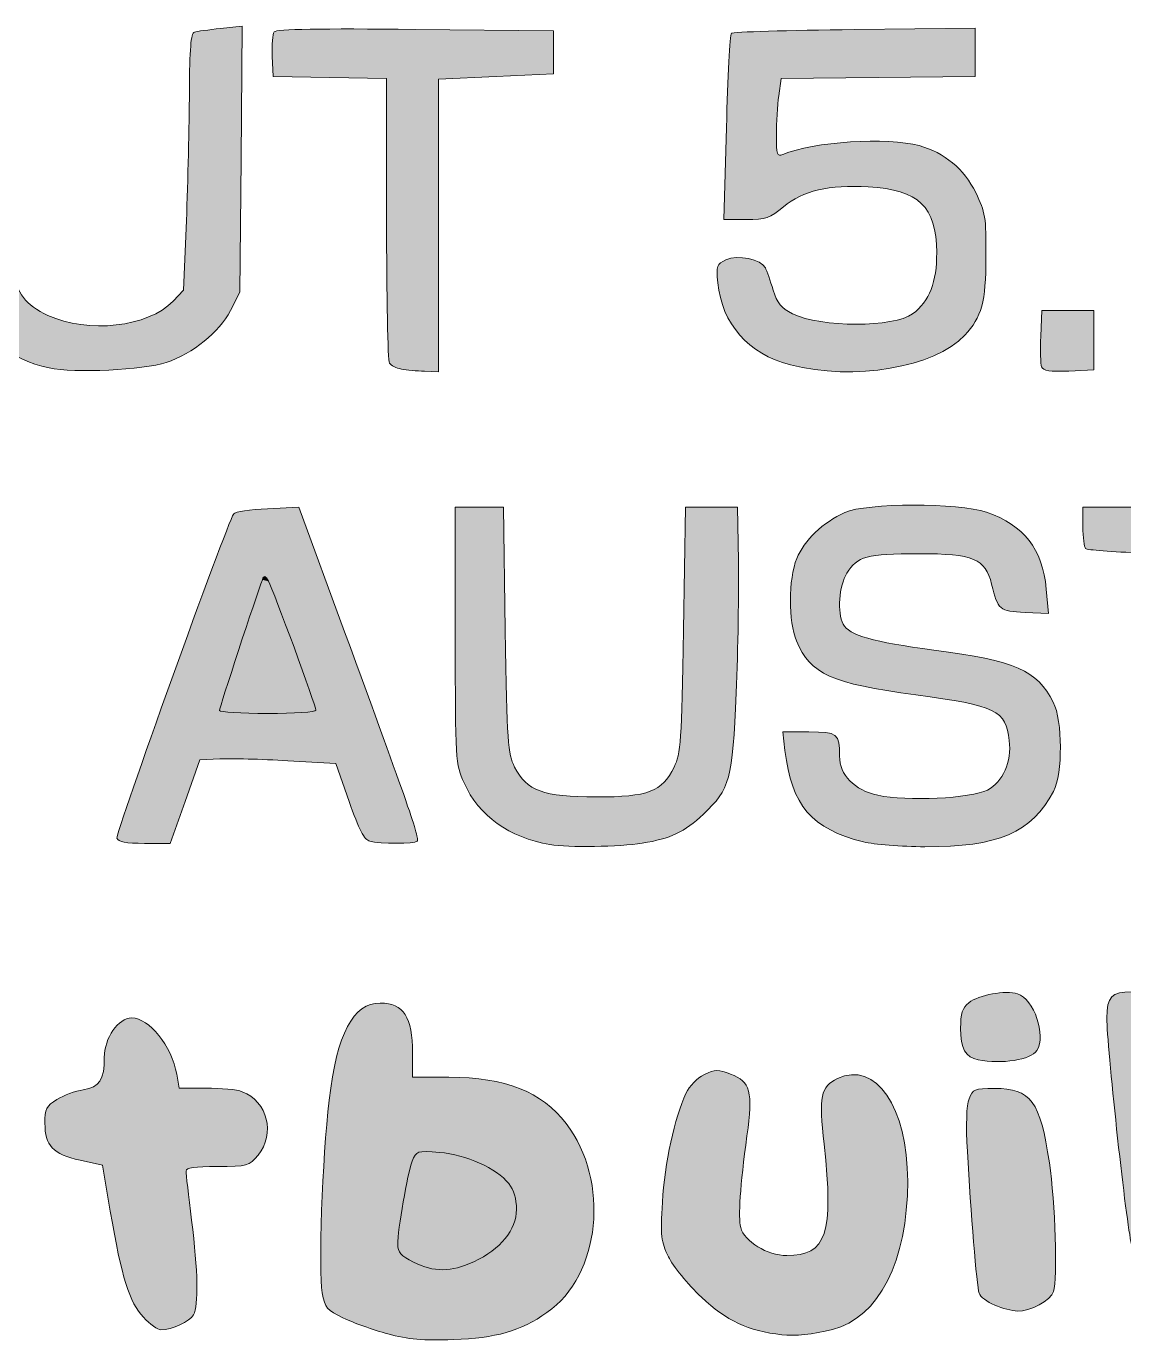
# Model space of a CAD drawing. Extents: x 0 to 500, y 2 to 498.
# Drawn here: x 158.78 to 186.43, y 10.25 to 43.38 of the extents above; entities that cross this region are included whole.
import ezdxf

# ---------------------------------------------------------------- set-up
doc = ezdxf.new("R2010")
doc.units = 0
doc.header["$MEASUREMENT"] = 0
doc.layers.add('LAYER_1', color=7, linetype='Continuous', lineweight=0)

msp = doc.modelspace()

# ---------------------------------------------------------------- hatches: boundary and pattern name
at = {"layer": 'LAYER_1', "true_color": 0x000000, "transparency": 33554687}
h = msp.add_hatch(color=18, dxfattribs=at)
h.dxf.hatch_style = 2
edge = h.paths.add_edge_path()
edge.add_spline(control_points=[(163.918, 36.213), (163.634, 35.661), (162.986, 35.137), (162.298, 34.904), (161.741, 34.716), (159.984, 34.634), (159.35, 34.767), (159.351, 34.767), (159.35, 34.767), (159.351, 34.767), (158.375, 34.972), (157.497, 35.686), (157.263, 36.464), (157.173, 36.763), (157.141, 37.72), (157.14, 40.099), (157.14, 40.099), (157.139, 43.327), (157.139, 43.327), (157.139, 43.327), (157.701, 43.327), (157.701, 43.327), (157.701, 43.327), (158.262, 43.327), (158.262, 43.327), (158.262, 43.327), (158.323, 40.481), (158.323, 40.481), (158.356, 38.915), (158.41, 37.468), (158.442, 37.266), (158.544, 36.628), (158.745, 36.36), (159.321, 36.093), (160.334, 35.625), (161.847, 35.796), (162.474, 36.45), (162.474, 36.45), (162.741, 36.728), (162.741, 36.728), (162.741, 36.728), (162.811, 38.484), (162.811, 38.484), (162.849, 39.449), (162.884, 40.904), (162.887, 41.716), (162.892, 42.811), (162.924, 43.202), (163.011, 43.229), (163.075, 43.249), (163.373, 43.29), (163.673, 43.321), (163.673, 43.321), (164.219, 43.377), (164.219, 43.377), (164.219, 43.377), (164.188, 40.027), (164.188, 40.027), (164.188, 40.027), (164.157, 36.678), (164.157, 36.678), (164.157, 36.678), (163.918, 36.213), (163.918, 36.213)], knot_values=[0, 0, 0, 0, 1, 1, 1, 2, 2, 2, 3, 3, 3, 4, 4, 4, 5, 5, 5, 6, 6, 6, 7, 7, 7, 8, 8, 8, 9, 9, 9, 10, 10, 10, 11, 11, 11, 12, 12, 12, 13, 13, 13, 14, 14, 14, 15, 15, 15, 16, 16, 16, 17, 17, 17, 18, 18, 18, 19, 19, 19, 20, 20, 20, 21, 21, 21, 21], degree=3, periodic=0)
h = msp.add_hatch(color=18, dxfattribs=at)
h.dxf.hatch_style = 2
edge = h.paths.add_edge_path()
edge.add_spline(control_points=[(168.813, 34.684), (168.62, 34.691), (168.357, 34.716), (168.228, 34.74), (168.228, 34.74), (168.228, 34.74), (168.228, 34.74), (168.099, 34.764), (167.963, 34.832), (167.925, 34.891), (167.888, 34.95), (167.856, 36.587), (167.855, 38.529), (167.855, 38.529), (167.854, 42.059), (167.854, 42.059), (167.854, 42.059), (166.427, 42.085), (166.427, 42.085), (166.427, 42.085), (165, 42.111), (165, 42.111), (165, 42.111), (164.975, 42.625), (164.975, 42.625), (164.962, 42.908), (164.983, 43.184), (165.022, 43.238), (165.071, 43.305), (166.206, 43.324), (168.579, 43.298), (168.579, 43.298), (172.065, 43.259), (172.065, 43.259), (172.065, 43.259), (172.065, 42.719), (172.065, 42.719), (172.065, 42.719), (172.065, 42.18), (172.065, 42.18), (172.065, 42.18), (170.614, 42.112), (170.614, 42.112), (170.614, 42.112), (169.164, 42.044), (169.164, 42.044), (169.164, 42.044), (169.164, 38.358), (169.164, 38.358), (169.164, 38.358), (169.164, 34.671), (169.164, 34.671), (169.164, 34.671), (168.813, 34.684), (168.813, 34.684)], knot_values=[0, 0, 0, 0, 1, 1, 1, 2, 2, 2, 3, 3, 3, 4, 4, 4, 5, 5, 5, 6, 6, 6, 7, 7, 7, 8, 8, 8, 9, 9, 9, 10, 10, 10, 11, 11, 11, 12, 12, 12, 13, 13, 13, 14, 14, 14, 15, 15, 15, 16, 16, 16, 17, 17, 17, 18, 18, 18, 18], degree=3, periodic=0)
h = msp.add_hatch(color=18, dxfattribs=at)
h.dxf.hatch_style = 2
edge = h.paths.add_edge_path()
edge.add_spline(control_points=[(177.739, 41.628), (177.706, 41.39), (177.679, 40.944), (177.679, 40.637), (177.679, 40.141), (177.698, 40.086), (177.843, 40.149), (178.594, 40.469), (180.482, 40.59), (181.28, 40.369), (181.915, 40.192), (182.41, 39.781), (182.702, 39.187), (182.947, 38.688), (182.966, 38.569), (182.961, 37.572), (182.956, 36.416), (182.859, 36.059), (182.425, 35.591), (181.673, 34.779), (179.622, 34.432), (178.031, 34.846), (178.031, 34.846), (178.031, 34.846), (178.031, 34.846), (176.968, 35.124), (176.303, 35.877), (176.203, 36.916), (176.162, 37.345), (176.177, 37.387), (176.407, 37.491), (176.703, 37.626), (177.298, 37.507), (177.401, 37.291), (177.437, 37.214), (177.526, 36.962), (177.597, 36.73), (177.701, 36.391), (177.796, 36.275), (178.084, 36.134), (178.81, 35.779), (180.639, 35.779), (181.113, 36.133), (181.535, 36.448), (181.726, 36.936), (181.719, 37.676), (181.709, 38.837), (181.271, 39.258), (179.996, 39.332), (179.005, 39.389), (178.343, 39.234), (177.859, 38.829), (177.515, 38.542), (177.415, 38.508), (176.915, 38.508), (176.915, 38.508), (176.355, 38.508), (176.355, 38.508), (176.355, 38.508), (176.42, 40.824), (176.42, 40.824), (176.456, 42.098), (176.512, 43.167), (176.544, 43.201), (176.577, 43.234), (177.972, 43.277), (179.644, 43.295), (179.644, 43.295), (182.686, 43.327), (182.686, 43.327), (182.686, 43.327), (182.686, 42.719), (182.686, 42.719), (182.686, 42.719), (182.686, 42.111), (182.686, 42.111), (182.686, 42.111), (180.242, 42.086), (180.242, 42.086), (180.242, 42.086), (177.798, 42.061), (177.798, 42.061), (177.798, 42.061), (177.739, 41.628), (177.739, 41.628)], knot_values=[0, 0, 0, 0, 1, 1, 1, 2, 2, 2, 3, 3, 3, 4, 4, 4, 5, 5, 5, 6, 6, 6, 7, 7, 7, 8, 8, 8, 9, 9, 9, 10, 10, 10, 11, 11, 11, 12, 12, 12, 13, 13, 13, 14, 14, 14, 15, 15, 15, 16, 16, 16, 17, 17, 17, 18, 18, 18, 19, 19, 19, 20, 20, 20, 21, 21, 21, 22, 22, 22, 23, 23, 23, 24, 24, 24, 25, 25, 25, 26, 26, 26, 27, 27, 27, 28, 28, 28, 28], degree=3, periodic=0)
h = msp.add_hatch(color=18, dxfattribs=at)
h.dxf.hatch_style = 2
edge = h.paths.add_edge_path()
edge.add_spline(control_points=[(185.047, 34.69), (184.573, 34.67), (184.402, 34.695), (184.364, 34.793), (184.364, 34.793), (184.364, 34.793), (184.364, 34.793), (184.337, 34.865), (184.327, 35.214), (184.342, 35.57), (184.342, 35.57), (184.37, 36.215), (184.37, 36.215), (184.37, 36.215), (185.025, 36.215), (185.025, 36.215), (185.025, 36.215), (185.68, 36.215), (185.68, 36.215), (185.68, 36.215), (185.68, 35.467), (185.68, 35.467), (185.68, 35.467), (185.68, 34.718), (185.68, 34.718), (185.68, 34.718), (185.047, 34.69), (185.047, 34.69)], knot_values=[0, 0, 0, 0, 1, 1, 1, 2, 2, 2, 3, 3, 3, 4, 4, 4, 5, 5, 5, 6, 6, 6, 7, 7, 7, 8, 8, 8, 9, 9, 9, 9], degree=3, periodic=0)
h = msp.add_hatch(color=18, dxfattribs=at)
h.dxf.hatch_style = 2
edge = h.paths.add_edge_path()
edge.add_spline(control_points=[(161.059, 22.92), (161.016, 23.031), (163.81, 30.786), (164.002, 31.089), (164.036, 31.143), (164.42, 31.202), (164.855, 31.221), (164.855, 31.221), (165.647, 31.256), (165.647, 31.256), (165.647, 31.256), (166.797, 28.121), (166.797, 28.121), (168.403, 23.744), (168.693, 22.909), (168.628, 22.844), (168.558, 22.774), (167.689, 22.771), (167.433, 22.84), (167.293, 22.877), (167.16, 23.134), (166.911, 23.844), (166.911, 23.844), (166.576, 24.799), (166.576, 24.799), (166.576, 24.799), (165.367, 24.87), (165.367, 24.87), (164.702, 24.909), (163.931, 24.93), (163.653, 24.916), (163.653, 24.916), (163.149, 24.892), (163.149, 24.892), (163.149, 24.892), (162.776, 23.84), (162.776, 23.84), (162.776, 23.84), (162.402, 22.787), (162.402, 22.787), (162.402, 22.787), (161.756, 22.787), (161.756, 22.787), (161.283, 22.787), (161.097, 22.823), (161.059, 22.92)], knot_values=[0, 0, 0, 0, 1, 1, 1, 2, 2, 2, 3, 3, 3, 4, 4, 4, 5, 5, 5, 6, 6, 6, 7, 7, 7, 8, 8, 8, 9, 9, 9, 10, 10, 10, 11, 11, 11, 12, 12, 12, 13, 13, 13, 14, 14, 14, 15, 15, 15, 15], degree=3, periodic=0)
h = msp.add_hatch(color=18, dxfattribs=at)
h.dxf.hatch_style = 2
edge = h.paths.add_edge_path()
edge.add_spline(control_points=[(176.723, 29.906), (176.737, 29.163), (176.711, 27.667), (176.665, 26.581), (176.571, 24.37), (176.516, 24.165), (175.839, 23.522), (175.365, 23.072), (175.02, 22.908), (174.3, 22.792), (173.719, 22.697), (172.443, 22.679), (171.971, 22.758), (171.971, 22.758), (171.971, 22.758), (171.971, 22.758), (170.95, 22.929), (170.18, 23.481), (169.808, 24.31), (169.591, 24.792), (169.588, 24.842), (169.586, 28.027), (169.586, 28.027), (169.585, 31.256), (169.585, 31.256), (169.585, 31.256), (170.193, 31.256), (170.193, 31.256), (170.193, 31.256), (170.801, 31.256), (170.801, 31.256), (170.801, 31.256), (170.848, 28.168), (170.848, 28.168), (170.891, 25.318), (170.909, 25.051), (171.082, 24.711), (171.389, 24.107), (171.798, 23.957), (173.141, 23.957), (174.454, 23.957), (174.796, 24.088), (175.102, 24.708), (175.27, 25.047), (175.29, 25.349), (175.336, 28.168), (175.336, 28.168), (175.387, 31.256), (175.387, 31.256), (175.387, 31.256), (176.042, 31.256), (176.042, 31.256), (176.042, 31.256), (176.697, 31.256), (176.697, 31.256), (176.697, 31.256), (176.723, 29.906), (176.723, 29.906)], knot_values=[0, 0, 0, 0, 1, 1, 1, 2, 2, 2, 3, 3, 3, 4, 4, 4, 5, 5, 5, 6, 6, 6, 7, 7, 7, 8, 8, 8, 9, 9, 9, 10, 10, 10, 11, 11, 11, 12, 12, 12, 13, 13, 13, 14, 14, 14, 15, 15, 15, 16, 16, 16, 17, 17, 17, 18, 18, 18, 19, 19, 19, 19], degree=3, periodic=0)
h = msp.add_hatch(color=18, dxfattribs=at)
h.dxf.hatch_style = 2
edge = h.paths.add_edge_path()
edge.add_spline(control_points=[(183.949, 28.607), (183.301, 28.638), (183.267, 28.667), (183.104, 29.318), (182.943, 29.964), (182.652, 30.085), (181.265, 30.086), (179.956, 30.086), (179.716, 30.021), (179.458, 29.597), (179.257, 29.268), (179.207, 28.601), (179.361, 28.313), (179.511, 28.032), (180.103, 27.862), (181.643, 27.658), (183.733, 27.38), (184.237, 27.16), (184.657, 26.343), (184.896, 25.878), (184.898, 24.551), (184.661, 24.097), (184.116, 23.058), (183.264, 22.691), (181.422, 22.702), (180.83, 22.706), (180.136, 22.761), (179.878, 22.824), (179.878, 22.824), (179.878, 22.824), (179.878, 22.824), (178.569, 23.147), (178.06, 23.739), (177.895, 25.13), (177.895, 25.13), (177.84, 25.594), (177.84, 25.594), (177.84, 25.594), (178.498, 25.594), (178.498, 25.594), (179.222, 25.594), (179.27, 25.556), (179.27, 24.985), (179.27, 24.508), (179.639, 24.133), (180.24, 23.998), (180.947, 23.84), (182.598, 23.92), (182.997, 24.131), (183.391, 24.34), (183.611, 24.836), (183.549, 25.381), (183.464, 26.14), (183.224, 26.256), (181.196, 26.529), (179.051, 26.817), (178.541, 27.047), (178.185, 27.888), (177.977, 28.379), (177.981, 29.441), (178.194, 29.968), (178.376, 30.421), (178.85, 30.874), (179.404, 31.125), (179.944, 31.37), (182.273, 31.374), (182.975, 31.132), (183.924, 30.804), (184.386, 30.21), (184.481, 29.197), (184.481, 29.197), (184.538, 28.579), (184.538, 28.579), (184.538, 28.579), (183.949, 28.607), (183.949, 28.607)], knot_values=[0, 0, 0, 0, 1, 1, 1, 2, 2, 2, 3, 3, 3, 4, 4, 4, 5, 5, 5, 6, 6, 6, 7, 7, 7, 8, 8, 8, 9, 9, 9, 10, 10, 10, 11, 11, 11, 12, 12, 12, 13, 13, 13, 14, 14, 14, 15, 15, 15, 16, 16, 16, 17, 17, 17, 18, 18, 18, 19, 19, 19, 20, 20, 20, 21, 21, 21, 22, 22, 22, 23, 23, 23, 24, 24, 24, 25, 25, 25, 25], degree=3, periodic=0)
h = msp.add_hatch(color=18, dxfattribs=at)
h.dxf.hatch_style = 2
edge = h.paths.add_edge_path()
edge.add_spline(control_points=[(189.625, 27.813), (189.591, 26.576), (189.564, 24.939), (189.564, 24.175), (189.564, 24.175), (189.564, 22.787), (189.564, 22.787), (189.564, 22.787), (188.97, 22.787), (188.97, 22.787), (188.97, 22.787), (188.377, 22.787), (188.377, 22.787), (188.377, 22.787), (188.315, 24.907), (188.315, 24.907), (188.315, 24.907), (188.315, 24.907), (188.315, 24.907), (188.281, 26.074), (188.254, 27.71), (188.254, 28.544), (188.254, 28.544), (188.254, 30.06), (188.254, 30.06), (188.254, 30.06), (186.895, 30.106), (186.895, 30.106), (186.147, 30.132), (185.507, 30.181), (185.471, 30.217), (185.436, 30.252), (185.405, 30.5), (185.403, 30.768), (185.403, 30.768), (185.399, 31.256), (185.399, 31.256), (185.399, 31.256), (188.955, 31.256), (188.955, 31.256), (188.955, 31.256), (192.511, 31.256), (192.511, 31.256), (192.511, 31.256), (192.505, 30.81), (192.505, 30.81), (192.502, 30.565), (192.45, 30.315), (192.39, 30.255), (192.322, 30.187), (191.795, 30.13), (190.984, 30.104), (190.984, 30.104), (189.687, 30.063), (189.687, 30.063), (189.687, 30.063), (189.625, 27.813), (189.625, 27.813)], knot_values=[0, 0, 0, 0, 1, 1, 1, 2, 2, 2, 3, 3, 3, 4, 4, 4, 5, 5, 5, 6, 6, 6, 7, 7, 7, 8, 8, 8, 9, 9, 9, 10, 10, 10, 11, 11, 11, 12, 12, 12, 13, 13, 13, 14, 14, 14, 15, 15, 15, 16, 16, 16, 17, 17, 17, 18, 18, 18, 19, 19, 19, 19], degree=3, periodic=0)
h = msp.add_hatch(color=18, dxfattribs=at)
h.dxf.hatch_style = 2
edge = h.paths.add_edge_path()
edge.add_spline(control_points=[(164.88, 29.391), (164.796, 29.539), (164.769, 29.546), (164.725, 29.431)], knot_values=[0, 0, 0, 0, 1, 1, 1, 1], degree=3, periodic=0)
edge.add_line((164.725, 29.431), (164.88, 29.391))
h = msp.add_hatch(color=18, dxfattribs=at)
h.dxf.hatch_style = 2
edge = h.paths.add_edge_path()
edge.add_spline(control_points=[(164.88, 29.391), (165.001, 29.174), (166.076, 26.256), (166.076, 26.142), (166.076, 26.098), (165.528, 26.062), (164.859, 26.062), (164.19, 26.062), (163.643, 26.095), (163.643, 26.135), (163.643, 26.198), (164.569, 29.017), (164.725, 29.431)], knot_values=[0, 0, 0, 0, 1, 1, 1, 2, 2, 2, 3, 3, 3, 4, 4, 4, 4], degree=3, periodic=0)
edge.add_line((164.725, 29.431), (164.88, 29.391))
h = msp.add_hatch(color=18, dxfattribs=at)
h.dxf.hatch_style = 2
edge = h.paths.add_edge_path()
edge.add_spline(control_points=[(183.759, 18.998), (183.46, 19.093), (182.772, 18.965), (182.531, 18.771), (182.365, 18.636), (182.322, 18.505), (182.322, 18.129), (182.322, 17.615), (182.445, 17.393), (182.763, 17.331), (183.356, 17.215), (184.096, 17.334), (184.245, 17.568), (184.485, 17.946), (184.172, 18.867), (183.759, 18.998)], knot_values=[0, 0, 0, 0, 1, 1, 1, 2, 2, 2, 3, 3, 3, 4, 4, 4, 5, 5, 5, 5], degree=3, periodic=0)
h = msp.add_hatch(color=18, dxfattribs=at)
h.dxf.hatch_style = 2
edge = h.paths.add_edge_path()
edge.add_spline(control_points=[(187.647, 18.346), (187.396, 18.915), (187.21, 19.044), (186.641, 19.044), (186.122, 19.044), (186.008, 18.924), (186.008, 18.382), (186.008, 17.709), (186.464, 13.473), (186.614, 12.754), (186.768, 12.013), (187.155, 11.246), (187.444, 11.106), (187.896, 10.887), (188.591, 11.093), (188.816, 11.512), (189.123, 12.086), (188.309, 16.851), (187.647, 18.346)], knot_values=[0, 0, 0, 0, 1, 1, 1, 2, 2, 2, 3, 3, 3, 4, 4, 4, 5, 5, 5, 6, 6, 6, 6], degree=3, periodic=0)
h = msp.add_hatch(color=18, dxfattribs=at)
h.dxf.hatch_style = 2
edge = h.paths.add_edge_path()
edge.add_spline(control_points=[(169.538, 10.281), (170.607, 10.318), (171.223, 10.496), (171.898, 10.963), (173.25, 11.901), (173.491, 14.272), (172.382, 15.727), (171.769, 16.531), (170.853, 16.892), (169.428, 16.892), (169.428, 16.892), (168.509, 16.892), (168.509, 16.892), (168.509, 16.892), (168.509, 17.504), (168.509, 17.504), (168.509, 18.411), (168.282, 18.763), (167.697, 18.763), (167.009, 18.763), (166.605, 17.994), (166.409, 16.312), (166.236, 14.836), (166.134, 12.009), (166.234, 11.464), (166.304, 11.078), (166.349, 11.025), (166.766, 10.825), (167.017, 10.706), (167.522, 10.526), (167.888, 10.427), (168.404, 10.287), (168.778, 10.254), (169.538, 10.281)], knot_values=[0, 0, 0, 0, 1, 1, 1, 2, 2, 2, 3, 3, 3, 4, 4, 4, 5, 5, 5, 6, 6, 6, 7, 7, 7, 8, 8, 8, 9, 9, 9, 10, 10, 10, 11, 11, 11, 11], degree=3, periodic=0)
h = msp.add_hatch(color=18, dxfattribs=at)
h.dxf.hatch_style = 2
edge = h.paths.add_edge_path()
edge.add_spline(control_points=[(162.166, 10.528), (162.441, 10.528), (162.9, 10.739), (162.99, 10.906), (163.12, 11.15), (163.103, 11.998), (162.942, 13.292), (162.865, 13.908), (162.801, 14.464), (162.801, 14.529), (162.801, 14.613), (163.02, 14.646), (163.588, 14.646), (164.352, 14.646), (164.382, 14.654), (164.617, 14.934), (165.061, 15.461), (164.855, 16.288), (164.219, 16.529), (164.086, 16.58), (163.675, 16.621), (163.305, 16.621), (163.305, 16.621), (162.632, 16.621), (162.632, 16.621), (162.632, 16.621), (162.569, 16.967), (162.569, 16.967), (162.438, 17.684), (161.874, 18.389), (161.431, 18.389), (161.092, 18.389), (160.742, 17.882), (160.742, 17.393), (160.742, 16.822), (160.627, 16.646), (160.207, 16.578), (160.012, 16.546), (159.716, 16.435), (159.549, 16.333), (159.28, 16.167), (159.245, 16.098), (159.245, 15.734), (159.245, 15.168), (159.447, 14.956), (160.134, 14.803), (160.134, 14.803), (160.695, 14.678), (160.695, 14.678), (160.695, 14.678), (160.893, 13.516), (160.893, 13.516), (161.178, 11.846), (161.373, 11.222), (161.727, 10.847), (161.892, 10.672), (162.09, 10.528), (162.166, 10.528)], knot_values=[0, 0, 0, 0, 1, 1, 1, 2, 2, 2, 3, 3, 3, 4, 4, 4, 5, 5, 5, 6, 6, 6, 7, 7, 7, 8, 8, 8, 9, 9, 9, 10, 10, 10, 11, 11, 11, 12, 12, 12, 13, 13, 13, 14, 14, 14, 15, 15, 15, 16, 16, 16, 17, 17, 17, 18, 18, 18, 19, 19, 19, 19], degree=3, periodic=0)
h = msp.add_hatch(color=18, dxfattribs=at)
h.dxf.hatch_style = 2
edge = h.paths.add_edge_path()
edge.add_spline(control_points=[(179.092, 10.537), (180.259, 10.83), (180.987, 12.263), (180.988, 14.271), (180.99, 16.143), (180.183, 17.321), (179.216, 16.86), (178.797, 16.66), (178.746, 16.407), (178.88, 15.203), (179.13, 12.954), (178.944, 12.4), (177.941, 12.4), (177.454, 12.4), (176.869, 12.756), (176.781, 13.107), (176.712, 13.379), (176.764, 14.139), (176.938, 15.416), (177.09, 16.536), (177.025, 16.783), (176.527, 16.973), (176.212, 17.093), (176.136, 17.091), (175.864, 16.962), (175.683, 16.875), (175.491, 16.678), (175.398, 16.482), (175.118, 15.891), (174.865, 14.717), (174.807, 13.744), (174.757, 12.891), (174.772, 12.753), (174.957, 12.37), (175.071, 12.136), (175.446, 11.678), (175.792, 11.351), (176.424, 10.756), (176.961, 10.504), (177.82, 10.403), (177.82, 10.403), (177.82, 10.403), (177.82, 10.403), (178.139, 10.365), (178.602, 10.414), (179.092, 10.537)], knot_values=[0, 0, 0, 0, 1, 1, 1, 2, 2, 2, 3, 3, 3, 4, 4, 4, 5, 5, 5, 6, 6, 6, 7, 7, 7, 8, 8, 8, 9, 9, 9, 10, 10, 10, 11, 11, 11, 12, 12, 12, 13, 13, 13, 14, 14, 14, 15, 15, 15, 15], degree=3, periodic=0)
h = msp.add_hatch(color=18, dxfattribs=at)
h.dxf.hatch_style = 2
edge = h.paths.add_edge_path()
edge.add_spline(control_points=[(184.665, 11.496), (184.769, 11.807), (184.706, 13.747), (184.559, 14.739), (184.33, 16.293), (184.095, 16.611), (183.177, 16.611), (182.672, 16.611), (182.627, 16.593), (182.534, 16.353), (182.47, 16.189), (182.455, 15.706), (182.493, 15.02), (182.575, 13.52), (182.73, 11.635), (182.786, 11.449), (182.812, 11.364), (182.99, 11.229), (183.181, 11.15), (183.372, 11.071), (183.627, 11.003), (183.748, 11.001), (184.079, 10.994), (184.588, 11.269), (184.665, 11.496)], knot_values=[0, 0, 0, 0, 1, 1, 1, 2, 2, 2, 3, 3, 3, 4, 4, 4, 5, 5, 5, 6, 6, 6, 7, 7, 7, 8, 8, 8, 8], degree=3, periodic=0)
h = msp.add_hatch(color=18, dxfattribs=at)
h.dxf.hatch_style = 2
edge = h.paths.add_edge_path()
edge.add_spline(control_points=[(168.532, 12.237), (168.22, 12.394), (168.135, 12.488), (168.135, 12.676), (168.135, 13.046), (168.385, 14.474), (168.502, 14.775), (168.606, 15.041), (168.617, 15.044), (169.191, 14.998), (169.862, 14.945), (170.631, 14.598), (170.933, 14.215), (171.063, 14.049), (171.129, 13.83), (171.129, 13.56), (171.129, 13.048), (170.731, 12.561), (170.053, 12.246), (170.053, 12.246), (170.053, 12.246), (170.053, 12.246), (169.479, 11.978), (169.053, 11.976), (168.532, 12.237)], knot_values=[0, 0, 0, 0, 1, 1, 1, 2, 2, 2, 3, 3, 3, 4, 4, 4, 5, 5, 5, 6, 6, 6, 7, 7, 7, 8, 8, 8, 8], degree=3, periodic=0)

# ---------------------------------------------------------------- linework, layer by layer
at = {"layer": 'LAYER_1'}
for points in [[(182.763, 17.331)], [(183.181, 11.15)], [(161.727, 10.847)], [(167.888, 10.427)]]:
    msp.add_lwpolyline(points, dxfattribs=at)
for points, knots in [([(163.918, 36.213), (163.634, 35.661), (162.986, 35.137), (162.298, 34.904), (161.741, 34.716), (159.984, 34.634), (159.35, 34.767), (159.351, 34.767), (159.35, 34.767), (159.351, 34.767), (158.375, 34.972), (157.497, 35.686), (157.263, 36.464), (157.173, 36.763), (157.141, 37.72), (157.14, 40.099), (157.14, 40.099), (157.139, 43.327), (157.139, 43.327), (157.139, 43.327), (157.701, 43.327), (157.701, 43.327), (157.701, 43.327), (158.262, 43.327), (158.262, 43.327), (158.262, 43.327), (158.323, 40.481), (158.323, 40.481), (158.356, 38.915), (158.41, 37.468), (158.442, 37.266), (158.544, 36.628), (158.745, 36.36), (159.321, 36.093), (160.334, 35.625), (161.847, 35.796), (162.474, 36.45), (162.474, 36.45), (162.741, 36.728), (162.741, 36.728), (162.741, 36.728), (162.811, 38.484), (162.811, 38.484), (162.849, 39.449), (162.884, 40.904), (162.887, 41.716), (162.892, 42.811), (162.924, 43.202), (163.011, 43.229), (163.075, 43.249), (163.373, 43.29), (163.673, 43.321), (163.673, 43.321), (164.219, 43.377), (164.219, 43.377), (164.219, 43.377), (164.188, 40.027), (164.188, 40.027), (164.188, 40.027), (164.157, 36.678), (164.157, 36.678), (164.157, 36.678), (163.918, 36.213), (163.918, 36.213)], [0, 0, 0, 0, 1, 1, 1, 2, 2, 2, 3, 3, 3, 4, 4, 4, 5, 5, 5, 6, 6, 6, 7, 7, 7, 8, 8, 8, 9, 9, 9, 10, 10, 10, 11, 11, 11, 12, 12, 12, 13, 13, 13, 14, 14, 14, 15, 15, 15, 16, 16, 16, 17, 17, 17, 18, 18, 18, 19, 19, 19, 20, 20, 20, 21, 21, 21, 21]), ([(168.813, 34.684), (168.62, 34.691), (168.357, 34.716), (168.228, 34.74), (168.228, 34.74), (168.228, 34.74), (168.228, 34.74), (168.099, 34.764), (167.963, 34.832), (167.925, 34.891), (167.888, 34.95), (167.856, 36.587), (167.855, 38.529), (167.855, 38.529), (167.854, 42.059), (167.854, 42.059), (167.854, 42.059), (166.427, 42.085), (166.427, 42.085), (166.427, 42.085), (165, 42.111), (165, 42.111), (165, 42.111), (164.975, 42.625), (164.975, 42.625), (164.962, 42.908), (164.983, 43.184), (165.022, 43.238), (165.071, 43.305), (166.206, 43.324), (168.579, 43.298), (168.579, 43.298), (172.065, 43.259), (172.065, 43.259), (172.065, 43.259), (172.065, 42.719), (172.065, 42.719), (172.065, 42.719), (172.065, 42.18), (172.065, 42.18), (172.065, 42.18), (170.614, 42.112), (170.614, 42.112), (170.614, 42.112), (169.164, 42.044), (169.164, 42.044), (169.164, 42.044), (169.164, 38.358), (169.164, 38.358), (169.164, 38.358), (169.164, 34.671), (169.164, 34.671), (169.164, 34.671), (168.813, 34.684), (168.813, 34.684)], [0, 0, 0, 0, 1, 1, 1, 2, 2, 2, 3, 3, 3, 4, 4, 4, 5, 5, 5, 6, 6, 6, 7, 7, 7, 8, 8, 8, 9, 9, 9, 10, 10, 10, 11, 11, 11, 12, 12, 12, 13, 13, 13, 14, 14, 14, 15, 15, 15, 16, 16, 16, 17, 17, 17, 18, 18, 18, 18]), ([(177.739, 41.628), (177.706, 41.39), (177.679, 40.944), (177.679, 40.637), (177.679, 40.141), (177.698, 40.086), (177.843, 40.149), (178.594, 40.469), (180.482, 40.59), (181.28, 40.369), (181.915, 40.192), (182.41, 39.781), (182.702, 39.187), (182.947, 38.688), (182.966, 38.569), (182.961, 37.572), (182.956, 36.416), (182.859, 36.059), (182.425, 35.591), (181.673, 34.779), (179.622, 34.432), (178.031, 34.846), (178.031, 34.846), (178.031, 34.846), (178.031, 34.846), (176.968, 35.124), (176.303, 35.877), (176.203, 36.916), (176.162, 37.345), (176.177, 37.387), (176.407, 37.491), (176.703, 37.626), (177.298, 37.507), (177.401, 37.291), (177.437, 37.214), (177.526, 36.962), (177.597, 36.73), (177.701, 36.391), (177.796, 36.275), (178.084, 36.134), (178.81, 35.779), (180.639, 35.779), (181.113, 36.133), (181.535, 36.448), (181.726, 36.936), (181.719, 37.676), (181.709, 38.837), (181.271, 39.258), (179.996, 39.332), (179.005, 39.389), (178.343, 39.234), (177.859, 38.829), (177.515, 38.542), (177.415, 38.508), (176.915, 38.508), (176.915, 38.508), (176.355, 38.508), (176.355, 38.508), (176.355, 38.508), (176.42, 40.824), (176.42, 40.824), (176.456, 42.098), (176.512, 43.167), (176.544, 43.201), (176.577, 43.234), (177.972, 43.277), (179.644, 43.295), (179.644, 43.295), (182.686, 43.327), (182.686, 43.327), (182.686, 43.327), (182.686, 42.719), (182.686, 42.719), (182.686, 42.719), (182.686, 42.111), (182.686, 42.111), (182.686, 42.111), (180.242, 42.086), (180.242, 42.086), (180.242, 42.086), (177.798, 42.061), (177.798, 42.061), (177.798, 42.061), (177.739, 41.628), (177.739, 41.628)], [0, 0, 0, 0, 1, 1, 1, 2, 2, 2, 3, 3, 3, 4, 4, 4, 5, 5, 5, 6, 6, 6, 7, 7, 7, 8, 8, 8, 9, 9, 9, 10, 10, 10, 11, 11, 11, 12, 12, 12, 13, 13, 13, 14, 14, 14, 15, 15, 15, 16, 16, 16, 17, 17, 17, 18, 18, 18, 19, 19, 19, 20, 20, 20, 21, 21, 21, 22, 22, 22, 23, 23, 23, 24, 24, 24, 25, 25, 25, 26, 26, 26, 27, 27, 27, 28, 28, 28, 28]), ([(185.047, 34.69), (184.573, 34.67), (184.402, 34.695), (184.364, 34.793), (184.364, 34.793), (184.364, 34.793), (184.364, 34.793), (184.337, 34.865), (184.327, 35.214), (184.342, 35.57), (184.342, 35.57), (184.37, 36.215), (184.37, 36.215), (184.37, 36.215), (185.025, 36.215), (185.025, 36.215), (185.025, 36.215), (185.68, 36.215), (185.68, 36.215), (185.68, 36.215), (185.68, 35.467), (185.68, 35.467), (185.68, 35.467), (185.68, 34.718), (185.68, 34.718), (185.68, 34.718), (185.047, 34.69), (185.047, 34.69)], [0, 0, 0, 0, 1, 1, 1, 2, 2, 2, 3, 3, 3, 4, 4, 4, 5, 5, 5, 6, 6, 6, 7, 7, 7, 8, 8, 8, 9, 9, 9, 9]), ([(161.059, 22.92), (161.016, 23.031), (163.81, 30.786), (164.002, 31.089), (164.036, 31.143), (164.42, 31.202), (164.855, 31.221), (164.855, 31.221), (165.647, 31.256), (165.647, 31.256), (165.647, 31.256), (166.797, 28.121), (166.797, 28.121), (168.403, 23.744), (168.693, 22.909), (168.628, 22.844), (168.558, 22.774), (167.689, 22.771), (167.433, 22.84), (167.293, 22.877), (167.16, 23.134), (166.911, 23.844), (166.911, 23.844), (166.576, 24.799), (166.576, 24.799), (166.576, 24.799), (165.367, 24.87), (165.367, 24.87), (164.702, 24.909), (163.931, 24.93), (163.653, 24.916), (163.653, 24.916), (163.149, 24.892), (163.149, 24.892), (163.149, 24.892), (162.776, 23.84), (162.776, 23.84), (162.776, 23.84), (162.402, 22.787), (162.402, 22.787), (162.402, 22.787), (161.756, 22.787), (161.756, 22.787), (161.283, 22.787), (161.097, 22.823), (161.059, 22.92)], [0, 0, 0, 0, 1, 1, 1, 2, 2, 2, 3, 3, 3, 4, 4, 4, 5, 5, 5, 6, 6, 6, 7, 7, 7, 8, 8, 8, 9, 9, 9, 10, 10, 10, 11, 11, 11, 12, 12, 12, 13, 13, 13, 14, 14, 14, 15, 15, 15, 15]), ([(176.723, 29.906), (176.737, 29.163), (176.711, 27.667), (176.665, 26.581), (176.571, 24.37), (176.516, 24.165), (175.839, 23.522), (175.365, 23.072), (175.02, 22.908), (174.3, 22.792), (173.719, 22.697), (172.443, 22.679), (171.971, 22.758), (171.971, 22.758), (171.971, 22.758), (171.971, 22.758), (170.95, 22.929), (170.18, 23.481), (169.808, 24.31), (169.591, 24.792), (169.588, 24.842), (169.586, 28.027), (169.586, 28.027), (169.585, 31.256), (169.585, 31.256), (169.585, 31.256), (170.193, 31.256), (170.193, 31.256), (170.193, 31.256), (170.801, 31.256), (170.801, 31.256), (170.801, 31.256), (170.848, 28.168), (170.848, 28.168), (170.891, 25.318), (170.909, 25.051), (171.082, 24.711), (171.389, 24.107), (171.798, 23.957), (173.141, 23.957), (174.454, 23.957), (174.796, 24.088), (175.102, 24.708), (175.27, 25.047), (175.29, 25.349), (175.336, 28.168), (175.336, 28.168), (175.387, 31.256), (175.387, 31.256), (175.387, 31.256), (176.042, 31.256), (176.042, 31.256), (176.042, 31.256), (176.697, 31.256), (176.697, 31.256), (176.697, 31.256), (176.723, 29.906), (176.723, 29.906)], [0, 0, 0, 0, 1, 1, 1, 2, 2, 2, 3, 3, 3, 4, 4, 4, 5, 5, 5, 6, 6, 6, 7, 7, 7, 8, 8, 8, 9, 9, 9, 10, 10, 10, 11, 11, 11, 12, 12, 12, 13, 13, 13, 14, 14, 14, 15, 15, 15, 16, 16, 16, 17, 17, 17, 18, 18, 18, 19, 19, 19, 19]), ([(183.949, 28.607), (183.301, 28.638), (183.267, 28.667), (183.104, 29.318), (182.943, 29.964), (182.652, 30.085), (181.265, 30.086), (179.956, 30.086), (179.716, 30.021), (179.458, 29.597), (179.257, 29.268), (179.207, 28.601), (179.361, 28.313), (179.511, 28.032), (180.103, 27.862), (181.643, 27.658), (183.733, 27.38), (184.237, 27.16), (184.657, 26.343), (184.896, 25.878), (184.898, 24.551), (184.661, 24.097), (184.116, 23.058), (183.264, 22.691), (181.422, 22.702), (180.83, 22.706), (180.136, 22.761), (179.878, 22.824), (179.878, 22.824), (179.878, 22.824), (179.878, 22.824), (178.569, 23.147), (178.06, 23.739), (177.895, 25.13), (177.895, 25.13), (177.84, 25.594), (177.84, 25.594), (177.84, 25.594), (178.498, 25.594), (178.498, 25.594), (179.222, 25.594), (179.27, 25.556), (179.27, 24.985), (179.27, 24.508), (179.639, 24.133), (180.24, 23.998), (180.947, 23.84), (182.598, 23.92), (182.997, 24.131), (183.391, 24.34), (183.611, 24.836), (183.549, 25.381), (183.464, 26.14), (183.224, 26.256), (181.196, 26.529), (179.051, 26.817), (178.541, 27.047), (178.185, 27.888), (177.977, 28.379), (177.981, 29.441), (178.194, 29.968), (178.376, 30.421), (178.85, 30.874), (179.404, 31.125), (179.944, 31.37), (182.273, 31.374), (182.975, 31.132), (183.924, 30.804), (184.386, 30.21), (184.481, 29.197), (184.481, 29.197), (184.538, 28.579), (184.538, 28.579), (184.538, 28.579), (183.949, 28.607), (183.949, 28.607)], [0, 0, 0, 0, 1, 1, 1, 2, 2, 2, 3, 3, 3, 4, 4, 4, 5, 5, 5, 6, 6, 6, 7, 7, 7, 8, 8, 8, 9, 9, 9, 10, 10, 10, 11, 11, 11, 12, 12, 12, 13, 13, 13, 14, 14, 14, 15, 15, 15, 16, 16, 16, 17, 17, 17, 18, 18, 18, 19, 19, 19, 20, 20, 20, 21, 21, 21, 22, 22, 22, 23, 23, 23, 24, 24, 24, 25, 25, 25, 25]), ([(189.625, 27.813), (189.591, 26.576), (189.564, 24.939), (189.564, 24.175), (189.564, 24.175), (189.564, 22.787), (189.564, 22.787), (189.564, 22.787), (188.97, 22.787), (188.97, 22.787), (188.97, 22.787), (188.377, 22.787), (188.377, 22.787), (188.377, 22.787), (188.315, 24.907), (188.315, 24.907), (188.315, 24.907), (188.315, 24.907), (188.315, 24.907), (188.281, 26.074), (188.254, 27.71), (188.254, 28.544), (188.254, 28.544), (188.254, 30.06), (188.254, 30.06), (188.254, 30.06), (186.895, 30.106), (186.895, 30.106), (186.147, 30.132), (185.507, 30.181), (185.471, 30.217), (185.436, 30.252), (185.405, 30.5), (185.403, 30.768), (185.403, 30.768), (185.399, 31.256), (185.399, 31.256), (185.399, 31.256), (188.955, 31.256), (188.955, 31.256), (188.955, 31.256), (192.511, 31.256), (192.511, 31.256), (192.511, 31.256), (192.505, 30.81), (192.505, 30.81), (192.502, 30.565), (192.45, 30.315), (192.39, 30.255), (192.322, 30.187), (191.795, 30.13), (190.984, 30.104), (190.984, 30.104), (189.687, 30.063), (189.687, 30.063), (189.687, 30.063), (189.625, 27.813), (189.625, 27.813)], [0, 0, 0, 0, 1, 1, 1, 2, 2, 2, 3, 3, 3, 4, 4, 4, 5, 5, 5, 6, 6, 6, 7, 7, 7, 8, 8, 8, 9, 9, 9, 10, 10, 10, 11, 11, 11, 12, 12, 12, 13, 13, 13, 14, 14, 14, 15, 15, 15, 16, 16, 16, 17, 17, 17, 18, 18, 18, 19, 19, 19, 19]), ([(164.88, 29.391), (165.001, 29.174), (166.076, 26.256), (166.076, 26.142), (166.076, 26.098), (165.528, 26.062), (164.859, 26.062), (164.19, 26.062), (163.643, 26.095), (163.643, 26.135), (163.643, 26.198), (164.569, 29.017), (164.725, 29.431)], [0, 0, 0, 0, 1, 1, 1, 2, 2, 2, 3, 3, 3, 4, 4, 4, 4]), ([(183.759, 18.998), (183.46, 19.093), (182.772, 18.965), (182.531, 18.771), (182.365, 18.636), (182.322, 18.505), (182.322, 18.129), (182.322, 17.615), (182.445, 17.393), (182.763, 17.331), (183.356, 17.215), (184.096, 17.334), (184.245, 17.568), (184.485, 17.946), (184.172, 18.867), (183.759, 18.998)], [0, 0, 0, 0, 1, 1, 1, 2, 2, 2, 3, 3, 3, 4, 4, 4, 5, 5, 5, 5]), ([(187.647, 18.346), (187.396, 18.915), (187.21, 19.044), (186.641, 19.044), (186.122, 19.044), (186.008, 18.924), (186.008, 18.382), (186.008, 17.709), (186.464, 13.473), (186.614, 12.754), (186.768, 12.013), (187.155, 11.246), (187.444, 11.106), (187.896, 10.887), (188.591, 11.093), (188.816, 11.512), (189.123, 12.086), (188.309, 16.851), (187.647, 18.346)], [0, 0, 0, 0, 1, 1, 1, 2, 2, 2, 3, 3, 3, 4, 4, 4, 5, 5, 5, 6, 6, 6, 6]), ([(169.538, 10.281), (170.607, 10.318), (171.223, 10.496), (171.898, 10.963), (173.25, 11.901), (173.491, 14.272), (172.382, 15.727), (171.769, 16.531), (170.853, 16.892), (169.428, 16.892), (169.428, 16.892), (168.509, 16.892), (168.509, 16.892), (168.509, 16.892), (168.509, 17.504), (168.509, 17.504), (168.509, 18.411), (168.282, 18.763), (167.697, 18.763), (167.009, 18.763), (166.605, 17.994), (166.409, 16.312), (166.236, 14.836), (166.134, 12.009), (166.234, 11.464), (166.304, 11.078), (166.349, 11.025), (166.766, 10.825), (167.017, 10.706), (167.522, 10.526), (167.888, 10.427), (168.404, 10.287), (168.778, 10.254), (169.538, 10.281)], [0, 0, 0, 0, 1, 1, 1, 2, 2, 2, 3, 3, 3, 4, 4, 4, 5, 5, 5, 6, 6, 6, 7, 7, 7, 8, 8, 8, 9, 9, 9, 10, 10, 10, 11, 11, 11, 11]), ([(162.166, 10.528), (162.441, 10.528), (162.9, 10.739), (162.99, 10.906), (163.12, 11.15), (163.103, 11.998), (162.942, 13.292), (162.865, 13.908), (162.801, 14.464), (162.801, 14.529), (162.801, 14.613), (163.02, 14.646), (163.588, 14.646), (164.352, 14.646), (164.382, 14.654), (164.617, 14.934), (165.061, 15.461), (164.855, 16.288), (164.219, 16.529), (164.086, 16.58), (163.675, 16.621), (163.305, 16.621), (163.305, 16.621), (162.632, 16.621), (162.632, 16.621), (162.632, 16.621), (162.569, 16.967), (162.569, 16.967), (162.438, 17.684), (161.874, 18.389), (161.431, 18.389), (161.092, 18.389), (160.742, 17.882), (160.742, 17.393), (160.742, 16.822), (160.627, 16.646), (160.207, 16.578), (160.012, 16.546), (159.716, 16.435), (159.549, 16.333), (159.28, 16.167), (159.245, 16.098), (159.245, 15.734), (159.245, 15.168), (159.447, 14.956), (160.134, 14.803), (160.134, 14.803), (160.695, 14.678), (160.695, 14.678), (160.695, 14.678), (160.893, 13.516), (160.893, 13.516), (161.178, 11.846), (161.373, 11.222), (161.727, 10.847), (161.892, 10.672), (162.09, 10.528), (162.166, 10.528)], [0, 0, 0, 0, 1, 1, 1, 2, 2, 2, 3, 3, 3, 4, 4, 4, 5, 5, 5, 6, 6, 6, 7, 7, 7, 8, 8, 8, 9, 9, 9, 10, 10, 10, 11, 11, 11, 12, 12, 12, 13, 13, 13, 14, 14, 14, 15, 15, 15, 16, 16, 16, 17, 17, 17, 18, 18, 18, 19, 19, 19, 19]), ([(179.092, 10.537), (180.259, 10.83), (180.987, 12.263), (180.988, 14.271), (180.99, 16.143), (180.183, 17.321), (179.216, 16.86), (178.797, 16.66), (178.746, 16.407), (178.88, 15.203), (179.13, 12.954), (178.944, 12.4), (177.941, 12.4), (177.454, 12.4), (176.869, 12.756), (176.781, 13.107), (176.712, 13.379), (176.764, 14.139), (176.938, 15.416), (177.09, 16.536), (177.025, 16.783), (176.527, 16.973), (176.212, 17.093), (176.136, 17.091), (175.864, 16.962), (175.683, 16.875), (175.491, 16.678), (175.398, 16.482), (175.118, 15.891), (174.865, 14.717), (174.807, 13.744), (174.757, 12.891), (174.772, 12.753), (174.957, 12.37), (175.071, 12.136), (175.446, 11.678), (175.792, 11.351), (176.424, 10.756), (176.961, 10.504), (177.82, 10.403), (177.82, 10.403), (177.82, 10.403), (177.82, 10.403), (178.139, 10.365), (178.602, 10.414), (179.092, 10.537)], [0, 0, 0, 0, 1, 1, 1, 2, 2, 2, 3, 3, 3, 4, 4, 4, 5, 5, 5, 6, 6, 6, 7, 7, 7, 8, 8, 8, 9, 9, 9, 10, 10, 10, 11, 11, 11, 12, 12, 12, 13, 13, 13, 14, 14, 14, 15, 15, 15, 15]), ([(184.665, 11.496), (184.769, 11.807), (184.706, 13.747), (184.559, 14.739), (184.33, 16.293), (184.095, 16.611), (183.177, 16.611), (182.672, 16.611), (182.627, 16.593), (182.534, 16.353), (182.47, 16.189), (182.455, 15.706), (182.493, 15.02), (182.575, 13.52), (182.73, 11.635), (182.786, 11.449), (182.812, 11.364), (182.99, 11.229), (183.181, 11.15), (183.372, 11.071), (183.627, 11.003), (183.748, 11.001), (184.079, 10.994), (184.588, 11.269), (184.665, 11.496)], [0, 0, 0, 0, 1, 1, 1, 2, 2, 2, 3, 3, 3, 4, 4, 4, 5, 5, 5, 6, 6, 6, 7, 7, 7, 8, 8, 8, 8]), ([(168.532, 12.237), (168.22, 12.394), (168.135, 12.488), (168.135, 12.676), (168.135, 13.046), (168.385, 14.474), (168.502, 14.775), (168.606, 15.041), (168.617, 15.044), (169.191, 14.998), (169.862, 14.945), (170.631, 14.598), (170.933, 14.215), (171.063, 14.049), (171.129, 13.83), (171.129, 13.56), (171.129, 13.048), (170.731, 12.561), (170.053, 12.246), (170.053, 12.246), (170.053, 12.246), (170.053, 12.246), (169.479, 11.978), (169.053, 11.976), (168.532, 12.237)], [0, 0, 0, 0, 1, 1, 1, 2, 2, 2, 3, 3, 3, 4, 4, 4, 5, 5, 5, 6, 6, 6, 7, 7, 7, 8, 8, 8, 8])]:
    msp.add_open_spline(points, degree=3, knots=knots, dxfattribs=at)
msp.add_open_spline([(164.88, 29.391), (164.796, 29.539), (164.769, 29.546), (164.725, 29.431)], degree=3, dxfattribs=at)

doc.saveas('drawing.dxf')
